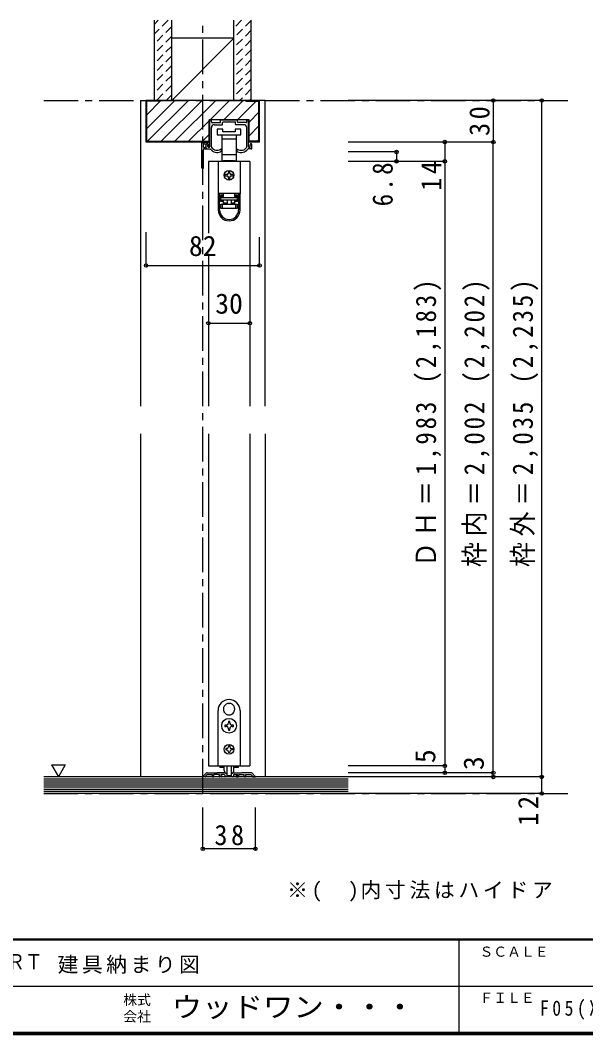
# Model space of a CAD drawing. Units: millimetres at full size, sheet at 1:5; details may follow other scales. Extents: x -973 to 977, y -718 to 696.
# Drawn here: x 158 to 567, y -701 to 32 of the extents above; entities that cross this region are included whole.
import ezdxf
from ezdxf.enums import TextEntityAlignment as Align

# ---------------------------------------------------------------- set-up
doc = ezdxf.new("R2010")
doc.units = ezdxf.units.MM
doc.header["$LTSCALE"] = 5
doc.header["$PDMODE"] = 32
doc.header["$PDSIZE"] = 2.5
doc.linetypes.add('CHAIN1', pattern=[8, 5, -1, 1, -1])
doc.linetypes.add('DASHED1', pattern=[1.8, 1.2, -0.6])
for name, color, linetype in [('0-1_通り芯', 4, 'CHAIN1'), ('0-2_柱', 3, 'Continuous'), ('0-3_仕上げ', 2, 'Continuous'), ('0-4_枠', 3, 'Continuous'), ('0-6_扉', 6, 'Continuous'), ('0-7_金物', 7, 'Continuous'), ('0-A_文字', 7, 'Continuous'), ('0-B_寸法', 7, 'Continuous'), ('0-C_ハッチ', 4, 'DASHED1'), ('F-0_補助線', 7, 'Continuous'), ('F-1_枠', 6, 'Continuous'), ('F-A_文字', 7, 'Continuous')]:
    doc.layers.add(name, color=color, linetype=linetype)
doc.styles.add('HGP明朝B', font='')
doc.styles.add('ＭＳ ゴシック', font='')
doc.styles.get('HGP明朝B').set_extended_font_data('HGP明朝B')
doc.styles.get('ＭＳ ゴシック').set_extended_font_data('MS Gothic')

msp = doc.modelspace()

# ---------------------------------------------------------------- linework, layer by layer
at = {"layer": '0-1_通り芯'}
for p, q in [((289.986, -526.5), (289.986, 32.5)), ((174.986, -25.5), (553.986, -25.5)), ((174.986, -526.5), (553.986, -526.5))]:
    msp.add_line(p, q, dxfattribs=at)
at = {"layer": '0-2_柱', "color": 7}
msp.add_line((312.486, 19.5), (267.486, -25.5), dxfattribs=at)
at = {"layer": '0-2_柱'}
for p, q in [((312.486, 19.5), (267.486, 19.5)), ((312.486, -25.5), (267.486, -25.5))]:
    msp.add_line(p, q, dxfattribs=at)
at = {"layer": '0-3_仕上げ'}
for p, q in [((254.986, -25.5), (254.986, 32.5)), ((267.486, -25.5), (267.486, 32.5)), ((312.486, -25.5), (312.486, 32.5)), ((324.986, -25.5), (324.986, 32.5)), ((394.986, -514.5), (174.986, -514.5)), ((394.986, -526.5), (174.986, -526.5))]:
    msp.add_line(p, q, dxfattribs=at)
at = {"layer": '0-3_仕上げ', "color": 7}
for p, q in [((394.986, -516), (174.986, -516)), ((394.986, -517.5), (174.986, -517.5)), ((394.986, -519), (174.986, -519)), ((394.986, -520.5), (174.986, -520.5)), ((394.986, -522), (174.986, -522)), ((394.986, -523.5), (174.986, -523.5)), ((394.986, -525), (174.986, -525))]:
    msp.add_line(p, q, dxfattribs=at)
at = {"layer": '0-4_枠', "color": 4}
for p, q in [((244.986, -25.5), (244.986, -246.5)), ((244.986, -25.5), (248.986, -25.5)), ((244.986, -266.5), (244.986, -514.5)), ((334.986, -266.5), (334.986, -514.5))]:
    msp.add_line(p, q, dxfattribs=at)
at = {"layer": '0-4_枠'}
for p, q in [((330.986, -25.5), (248.986, -25.5)), ((248.986, -55.5), (248.986, -25.5)), ((258.986, -26), (249.486, -26)), ((249.486, -55), (249.486, -26)), ((258.986, -26), (258.986, -25.5)), ((320.986, -26), (320.986, -25.5)), ((320.986, -26), (330.486, -26)), ((330.486, -55), (330.486, -26)), ((330.986, -55.5), (330.986, -25.5)), ((294.586, -55.5), (294.586, -39.5)), ((294.586, -55.5), (248.986, -55.5)), ((249.486, -55), (294.586, -55)), ((330.486, -55), (323.386, -55)), ((330.986, -55.5), (323.386, -55.5))]:
    msp.add_line(p, q, dxfattribs=at)
at = {"layer": '0-4_枠', "color": 4}
msp.add_lwpolyline([(334.986, -246.5), (334.986, -25.5), (330.986, -25.5)], dxfattribs=at)
at = {"layer": '0-4_枠'}
msp.add_lwpolyline([(323.386, -55.5), (323.386, -39.5), (294.586, -39.5)], dxfattribs=at)
at = {"layer": '0-6_扉'}
for p, q in [((323.986, -69.5), (323.986, -246.5)), ((293.986, -136.405), (293.986, -246.5)), ((293.986, -266.5), (293.986, -506.5)), ((323.986, -266.5), (323.986, -506.5)), ((293.986, -506.5), (323.986, -506.5))]:
    msp.add_line(p, q, dxfattribs=at)
msp.add_lwpolyline([(323.986, -69.5), (293.986, -69.5), (293.986, -121.476)], dxfattribs=at)
at = {"layer": '0-7_金物'}
for p, q in [((294.986, -58.8), (294.986, -40)), ((295.486, -39.5), (295.686, -39.5)), ((296.186, -41), (296.186, -40)), ((296.686, -41.5), (302.336, -41.5)), ((298.186, -43), (304.036, -43)), ((302.836, -41), (302.836, -40)), ((303.336, -39.5), (314.636, -39.5)), ((304.336, -42.7), (304.336, -41.3)), ((304.636, -41), (308.686, -41)), ((308.686, -41), (308.986, -40.7)), ((308.986, -40.7), (309.286, -41)), ((309.286, -41), (313.336, -41)), ((313.636, -42.7), (313.636, -41.3)), ((319.786, -43), (313.936, -43)), ((315.136, -41), (315.136, -40)), ((321.286, -41.5), (315.636, -41.5)), ((321.786, -41), (321.786, -40)), ((322.486, -39.5), (322.286, -39.5)), ((322.986, -58.8), (322.986, -40)), ((296.186, -59.123), (296.186, -45)), ((317.486, -46.2), (313.486, -46.2)), ((314.236, -53.2), (314.236, -50.2)), ((321.786, -59.123), (321.786, -45)), ((289.386, -74.2), (289.386, -56.2)), ((289.886, -55.7), (294.486, -55.7)), ((290.386, -59.2), (290.386, -57.2)), ((290.886, -56.7), (293.486, -56.7)), ((292.486, -60.2), (292.486, -57.3)), ((293.686, -58.8), (293.686, -57.7)), ((293.986, -57.2), (293.986, -58.3)), ((303.736, -53.2), (308.986, -53.2)), ((308.986, -53.2), (314.236, -53.2)), ((314.236, -64.8), (314.236, -53.2)), ((324.286, -58.8), (324.286, -57.7)), ((325.486, -60), (325.486, -57.3)), ((290.386, -74.2), (290.386, -60.8)), ((290.686, -59.5), (291.486, -59.5)), ((290.686, -60.5), (292.186, -60.5)), ((292.986, -60.5), (295.285, -60.5)), ((294.486, -59.3), (294.186, -59.3)), ((303.486, -61.583), (303.486, -61)), ((308.986, -64.8), (303.736, -64.8)), ((303.736, -64.8), (303.736, -69.2)), ((314.236, -64.8), (308.986, -64.8)), ((314.236, -69.2), (314.236, -64.8)), ((314.486, -61.583), (314.486, -61)), ((324.986, -60.5), (322.687, -60.5)), ((323.486, -59.3), (323.786, -59.3)), ((316.886, -69.5), (301.086, -69.5)), ((301.086, -69.5), (301.086, -92.8)), ((303.736, -69.2), (304.986, -69.2)), ((304.986, -69.2), (304.986, -69.5)), ((312.986, -69.2), (304.986, -69.2)), ((312.986, -69.2), (314.236, -69.2)), ((312.986, -69.5), (312.986, -69.2)), ((316.886, -69.5), (316.886, -92.8)), ((307.486, -79), (306.486, -79)), ((306.486, -80), (307.486, -80)), ((308.486, -77), (308.486, -78)), ((309.486, -78), (309.486, -77)), ((311.486, -79), (310.486, -79)), ((310.486, -80), (311.486, -80)), ((308.486, -81), (308.486, -82)), ((309.486, -82), (309.486, -81)), ((316.886, -92.8), (301.086, -92.8)), ((301.086, -92.8), (301.086, -92.9)), ((302.086, -92.9), (301.086, -92.9)), ((301.086, -92.9), (301.086, -104.6)), ((304.786, -92.9), (302.086, -92.9)), ((302.086, -104.6), (302.086, -92.9)), ((302.886, -93.9), (302.886, -98.6)), ((302.886, -93.9), (304.786, -93.9)), ((303.086, -95), (303.086, -95.5)), ((304.986, -95), (303.086, -95)), ((304.086, -92.9), (304.086, -92.8)), ((304.786, -92.9), (304.786, -93.9)), ((304.986, -95), (304.986, -92.8)), ((312.986, -92.8), (312.986, -95)), ((314.886, -95), (312.986, -95)), ((315.886, -92.9), (313.186, -92.9)), ((313.186, -93.9), (313.186, -92.9)), ((313.186, -94.9), (313.186, -93.9)), ((313.186, -93.9), (315.086, -93.9)), ((315.086, -94.9), (313.186, -94.9)), ((313.886, -92.8), (313.886, -92.9)), ((314.886, -95.5), (314.886, -95)), ((315.086, -98.6), (315.086, -93.9)), ((315.886, -92.9), (315.886, -104.6)), ((316.886, -92.9), (315.886, -92.9)), ((316.886, -92.8), (316.886, -92.9)), ((316.886, -104.6), (316.886, -92.9)), ((302.886, -97.6), (304.786, -97.6)), ((304.786, -98.6), (302.886, -98.6)), ((303.086, -95.5), (314.886, -95.5)), ((303.086, -97.5), (303.086, -95.5)), ((314.886, -97.5), (303.086, -97.5)), ((303.086, -100.5), (304.086, -100.5)), ((304.086, -100.5), (313.886, -100.5)), ((304.086, -100.5), (304.086, -103.5)), ((304.786, -97.6), (304.786, -98.6)), ((304.786, -98.6), (304.786, -100.5)), ((304.986, -99.5), (304.986, -97.5)), ((307.486, -97.5), (307.486, -100.5)), ((310.486, -97.5), (310.486, -100.5)), ((310.486, -99.5), (312.986, -99.5)), ((315.086, -98.6), (313.186, -98.6)), ((313.186, -100.5), (313.186, -98.6)), ((313.886, -100.5), (314.886, -100.5)), ((314.886, -95.5), (314.886, -97.5)), ((314.886, -100.5), (314.886, -103.5)), ((313.886, -103.5), (304.086, -103.5)), ((308.887, -461.351), (308.986, -461.45)), ((309.085, -461.351), (308.986, -461.45)), ((300.986, -506.5), (300.986, -466.5)), ((305.344, -467.489), (305.479, -467.525)), ((305.443, -467.66), (305.479, -467.525)), ((312.629, -467.489), (312.494, -467.525)), ((312.53, -467.66), (312.494, -467.525)), ((316.986, -466.5), (316.986, -506.5)), ((309.486, -475.3), (309.486, -474.35)), ((305.836, -477), (305.836, -478)), ((306.786, -477), (305.836, -477)), ((305.836, -478), (306.786, -478)), ((308.486, -479.7), (308.486, -480.65)), ((308.486, -480.65), (309.486, -480.65)), ((309.486, -480.65), (309.486, -479.7)), ((306.586, -494), (306.586, -495)), ((307.186, -494), (306.586, -494)), ((306.586, -495), (307.186, -495)), ((308.486, -492.1), (308.486, -492.7)), ((308.486, -492.1), (309.486, -492.1)), ((308.486, -496.3), (308.486, -496.9)), ((309.486, -496.9), (308.486, -496.9)), ((309.486, -492.1), (309.486, -492.7)), ((309.486, -496.3), (309.486, -496.9)), ((310.786, -494), (311.386, -494)), ((311.386, -495), (310.786, -495)), ((311.386, -494), (311.386, -495)), ((300.986, -506.5), (316.986, -506.5)), ((302.386, -506.5), (302.386, -507.7)), ((305.519, -507.7), (302.386, -507.7)), ((305.486, -509.921), (305.486, -506.5)), ((307.486, -513.121), (307.486, -506.5)), ((310.486, -506.5), (310.486, -513.121)), ((315.586, -507.7), (312.454, -507.7)), ((312.486, -509.921), (312.486, -506.5)), ((315.586, -506.5), (315.586, -507.7)), ((307.786, -513.421), (310.186, -513.421))]:
    msp.add_line(p, q, dxfattribs=at)
at = {"layer": '0-7_金物', "color": 3}
for p, q in [((292.411, -511.793), (290.045, -514.159)), ((291.986, -513.914), (293.201, -512.7)), ((293.118, -511.5), (299.686, -511.5)), ((293.201, -512.7), (296.986, -512.7)), ((296.986, -514.2), (296.986, -512.7)), ((297.986, -514.2), (297.986, -512.7)), ((305.758, -511.5), (300.286, -511.5)), ((305.386, -512.7), (302.986, -512.7)), ((302.986, -512.7), (302.986, -513.7)), ((305.886, -513.2), (305.886, -514.2)), ((305.911, -511.524), (307.04, -511.888)), ((307.386, -512.364), (307.386, -513.4)), ((310.586, -512.364), (310.586, -513.4)), ((312.061, -511.524), (310.933, -511.888)), ((312.086, -513.2), (312.086, -514.2)), ((312.215, -511.5), (317.686, -511.5)), ((312.586, -512.7), (314.986, -512.7)), ((314.986, -512.7), (314.986, -513.7)), ((315.986, -514.2), (315.986, -512.7)), ((315.986, -512.7), (319.986, -512.7)), ((324.855, -511.5), (318.286, -511.5)), ((319.986, -514.2), (319.986, -512.7)), ((320.986, -512.7), (324.772, -512.7)), ((320.986, -514.2), (320.986, -512.7)), ((325.986, -513.914), (324.772, -512.7)), ((325.562, -511.793), (327.928, -514.159)), ((291.786, -514.5), (290.186, -514.5)), ((291.986, -514.3), (291.986, -513.914)), ((297.286, -514.5), (297.686, -514.5)), ((303.586, -514.5), (302.286, -514.5)), ((303.586, -513.7), (302.986, -513.7)), ((311.786, -514.5), (306.186, -514.5)), ((307.686, -513.7), (310.286, -513.7)), ((314.386, -513.7), (314.986, -513.7)), ((314.386, -514.5), (315.686, -514.5)), ((320.686, -514.5), (320.286, -514.5)), ((325.986, -514.3), (325.986, -513.914)), ((326.186, -514.5), (327.786, -514.5))]:
    msp.add_line(p, q, dxfattribs=at)
at = {"layer": '0-7_金物'}
for points in [[(300.486, -50.2), (308.986, -50.2), (317.486, -50.2), (317.486, -46.2)], [(313.486, -46.2), (313.486, -48.2), (304.486, -48.2), (304.486, -46.2), (300.486, -46.2), (300.486, -50.2)], [(303.736, -50.2), (303.736, -53.2), (303.736, -64.8)], [(304.786, -93.9), (304.786, -94.9), (302.886, -94.9)], [(304.086, -103.5), (303.086, -103.5), (303.086, -100.5)], [(304.986, -100.5), (304.986, -99.5), (307.486, -99.5)], [(312.986, -97.5), (312.986, -99.5), (312.986, -100.5)], [(313.186, -98.6), (313.186, -97.6), (315.086, -97.6)], [(314.886, -103.5), (313.886, -103.5), (313.886, -100.5)], [(309.486, -474.35), (308.486, -474.35), (308.486, -475.3)], [(311.186, -478), (312.136, -478), (312.136, -477), (311.186, -477)]]:
    msp.add_lwpolyline(points, dxfattribs=at)
at = {"layer": '0-7_金物', "color": 3}
for points in [[(301.986, -514.2), (301.986, -512.7), (297.986, -512.7)], [(299.686, -511.5), (299.986, -511.8), (300.286, -511.5)], [(318.286, -511.5), (317.986, -511.8), (317.686, -511.5)]]:
    msp.add_lwpolyline(points, dxfattribs=at)
at = {"layer": '0-7_金物'}
for centre, radius in [((308.986, -79.5), 3.5), ((308.986, -477.5), 5.35), ((308.986, -494.5), 3.5)]:
    msp.add_circle(centre, radius, dxfattribs=at)
for centre, radius, start, end in [((295.486, -40), 0.5, 90, 180), ((295.686, -40), 0.5, 0, 90), ((296.686, -41), 0.5, 180, 270), ((298.186, -45), 2, 90, 180), ((302.336, -41), 0.5, 270, 0), ((303.336, -40), 0.5, 90, 180), ((304.036, -42.7), 0.3, 270, 0), ((304.636, -41.3), 0.3, 90, 180), ((313.336, -41.3), 0.3, 0, 90), ((313.936, -42.7), 0.3, 180, 270), ((314.636, -40), 0.5, 0, 90), ((315.636, -41), 0.5, 180, 270), ((319.786, -45), 2, 0, 90), ((321.286, -41), 0.5, 270, 0), ((322.286, -40), 0.5, 90, 180), ((322.486, -40), 0.5, 0, 90), ((289.886, -56.2), 0.5, 90, 180), ((290.886, -57.2), 0.5, 90, 180), ((293.086, -57.3), 0.6, 0, 180), ((293.486, -57.2), 0.5, 0, 90), ((293.686, -57.5), 0.2, 270, 90), ((293.986, -58.5), 0.2, 90, 270), ((294.486, -56.2), 0.5, 0, 90), ((324.286, -57.5), 0.2, 90, 270), ((324.886, -57.3), 0.6, 0, 180), ((290.686, -59.2), 0.3, 180, 270), ((290.686, -60.8), 0.3, 90, 180), ((291.986, -59.5), 0.5, 0, 180), ((292.186, -60.2), 0.3, 270, 0), ((292.986, -60), 0.5, 180, 270.00019), ((294.186, -58.8), 0.5, 180, 270), ((294.486, -58.7), 0.5, 180, 0), ((294.486, -58.8), 0.5, 270, 0), ((296.986, -59.448), 2, 211.73927, 220.92587), ((300.386, -56.5), 6.5, 220.92587, 292.44644), ((296.486, -59.123), 0.3, 180, 213.92311), ((300.386, -56.5), 5, 213.92311, 301.89079), ((302.486, -61.583), 1, 292.44644, 0), ((303.186, -61), 0.3, 0, 121.89079), ((314.786, -61), 0.3, 58.10921, 180), ((315.486, -61.583), 1, 180, 247.55356), ((317.586, -56.5), 5, 238.10921, 326.07689), ((317.586, -56.5), 6.5, 247.55356, 319.07413), ((321.486, -59.123), 0.3, 326.07689, 0), ((320.986, -59.448), 2, 319.07413, 328.26073), ((323.486, -58.8), 0.5, 180, 270), ((323.786, -58.8), 0.5, 270, 0), ((324.986, -60), 0.5, 269.99981, 0), ((289.886, -74.2), 0.5, 180, 0), ((306.486, -79.5), 0.5, 90, 180), ((306.486, -79.5), 0.5, 180, 270), ((307.486, -78), 1, 270, 0), ((307.486, -81), 1, 0, 90), ((308.986, -77), 0.5, 90, 180), ((308.986, -77), 0.5, 0, 90), ((310.486, -78), 1, 180, 270), ((310.486, -81), 1, 90, 180), ((311.486, -79.5), 0.5, 0, 90), ((311.486, -79.5), 0.5, 270, 0), ((308.986, -82), 0.5, 180, 270), ((308.986, -82), 0.5, 270, 0), ((308.986, -104.6), 7.9, 180, 0), ((308.986, -104.6), 6.9, 180, 0), ((308.986, -466.5), 8, 0, 180), ((308.986, -465.5), 4.15, 91.3645, 208.6355), ((308.986, -465.5), 4.15, 331.3645, 88.6355), ((308.986, -465.5), 4.15, 211.3645, 328.6355), ((306.786, -475.3), 1.7, 270, 0), ((311.186, -475.3), 1.7, 180, 270), ((306.786, -479.7), 1.7, 0, 90), ((311.186, -479.7), 1.7, 90, 180), ((307.186, -492.7), 1.3, 270, 0), ((307.186, -496.3), 1.3, 0, 90), ((310.786, -492.7), 1.3, 180, 270), ((310.786, -496.3), 1.3, 90, 180), ((307.486, -509.921), 2, 180, 264.78409), ((307.286, -512.112), 0.2, 0, 84.78409), ((307.786, -513.121), 0.3, 180, 270), ((310.186, -513.121), 0.3, 270, 0), ((310.686, -512.112), 0.2, 95.21591, 180), ((310.486, -509.921), 2, 275.21591, 0)]:
    msp.add_arc(centre, radius, start, end, dxfattribs=at)
at = {"layer": '0-7_金物', "color": 3}
for centre, radius, start, end in [((293.118, -512.5), 1, 90, 135), ((305.386, -513.2), 0.5, 0, 90), ((305.758, -512), 0.5, 72.1213, 90), ((306.886, -512.364), 0.5, 0, 72.1213), ((311.086, -512.364), 0.5, 107.8787, 180), ((312.215, -512), 0.5, 90, 107.8787), ((312.586, -513.2), 0.5, 90, 180), ((324.855, -512.5), 1, 45, 90), ((290.186, -514.3), 0.2, 135, 270), ((291.786, -514.3), 0.2, 270, 0), ((297.286, -514.2), 0.3, 180, 270), ((297.686, -514.2), 0.3, 270, 0), ((302.286, -514.2), 0.3, 180, 270), ((303.586, -514.1), 0.4, 0, 90), ((303.586, -514.1), 0.4, 270, 0), ((306.186, -514.2), 0.3, 180, 270), ((307.686, -513.4), 0.3, 180, 270), ((310.286, -513.4), 0.3, 270, 0), ((311.786, -514.2), 0.3, 270, 0), ((314.386, -514.1), 0.4, 90, 180), ((314.386, -514.1), 0.4, 180, 270), ((315.686, -514.2), 0.3, 270, 0), ((320.286, -514.2), 0.3, 180, 270), ((320.686, -514.2), 0.3, 270, 0), ((326.186, -514.3), 0.2, 180, 270), ((327.786, -514.3), 0.2, 270, 45)]:
    msp.add_arc(centre, radius, start, end, dxfattribs=at)
at = {"layer": '0-A_文字'}
for p, q in [((180.551, -505.686), (190.551, -505.686)), ((180.551, -505.686), (185.551, -514.347)), ((190.551, -505.686), (185.551, -514.347))]:
    msp.add_line(p, q, dxfattribs=at)
at = {"layer": '0-B_寸法', "color": 4}
for p, q in [((534.986, -25.5), (394.986, -25.5)), ((499.986, -25.5), (499.986, -55.5)), ((534.986, -514.5), (534.986, -25.5)), ((499.986, -55.5), (394.986, -55.5)), ((464.986, -55.5), (464.986, -69.5)), ((499.986, -511.5), (499.986, -55.5)), ((429.986, -62.7), (394.986, -62.7)), ((429.986, -62.7), (429.986, -69.5)), ((464.986, -69.5), (394.986, -69.5)), ((464.986, -69.5), (464.986, -506.5)), ((248.986, -144.804), (248.986, -120.746)), ((330.986, -144.804), (330.986, -124.246)), ((248.986, -144.804), (330.986, -144.804)), ((293.986, -186.5), (323.986, -186.5)), ((464.986, -506.5), (394.986, -506.5)), ((499.986, -511.5), (394.986, -511.5)), ((464.986, -506.5), (464.986, -511.5)), ((499.986, -514.5), (499.986, -511.5)), ((534.986, -514.5), (394.986, -514.5)), ((534.986, -526.5), (534.986, -514.5)), ((534.986, -526.5), (394.986, -526.5)), ((289.986, -566.5), (289.986, -536.5)), ((327.986, -566.5), (327.986, -536.5)), ((327.986, -566.5), (289.986, -566.5))]:
    msp.add_line(p, q, dxfattribs=at)
at = {"layer": '0-B_寸法'}
for p in [(499.986, -25.5), (534.986, -25.5), (464.986, -55.5), (499.986, -55.5), (429.986, -62.7), (429.986, -69.5), (464.986, -69.5), (248.986, -144.804), (330.986, -144.804), (293.986, -186.5), (323.986, -186.5), (464.986, -506.5), (464.986, -511.5), (499.986, -511.5), (499.986, -514.5), (534.986, -514.5), (534.986, -526.5), (289.986, -566.5), (327.986, -566.5)]:
    msp.add_point(p, dxfattribs=at)
at = {"layer": '0-C_ハッチ'}
for p, q in [((264.883, 32.5), (254.986, 22.603)), ((257.812, 32.5), (254.986, 29.674)), ((325.091, 32.5), (312.486, 19.895)), ((318.02, 32.5), (312.486, 26.966)), ((267.486, 28.032), (254.986, 15.532)), ((324.986, 25.324), (312.486, 12.824)), ((267.486, 20.961), (254.986, 8.461)), ((324.986, 18.253), (312.486, 5.753)), ((267.486, 13.89), (254.986, 1.39)), ((324.986, 11.182), (312.486, -1.318)), ((267.486, 6.819), (254.986, -5.681)), ((324.986, 4.111), (312.486, -8.389)), ((267.486, -0.252), (254.986, -12.752)), ((267.486, -7.323), (254.986, -19.823)), ((324.986, -2.96), (312.486, -15.46)), ((267.486, -14.394), (256.38, -25.5)), ((324.986, -10.031), (312.486, -22.531)), ((267.486, -21.465), (263.451, -25.5)), ((324.986, -17.102), (316.589, -25.5)), ((324.986, -24.173), (323.66, -25.5))]:
    msp.add_line(p, q, dxfattribs=at)
at = {"layer": '0-C_ハッチ', "linetype": 'Continuous'}
for p, q in [((249.486, -35.771), (259.757, -25.5)), ((249.486, -45.671), (269.657, -25.5)), ((250.056, -55), (279.556, -25.5)), ((259.956, -55), (289.456, -25.5)), ((269.855, -55), (299.355, -25.5)), ((295.255, -39.5), (309.255, -25.5)), ((305.154, -39.5), (319.154, -25.5)), ((315.054, -39.5), (328.554, -26)), ((323.386, -41.067), (330.486, -33.967)), ((279.755, -55), (294.586, -40.169)), ((323.386, -50.967), (330.486, -43.867)), ((289.654, -55), (294.586, -50.068)), ((330.486, -53.766), (329.252, -55))]:
    msp.add_line(p, q, dxfattribs=at)
at = {"layer": 'F-1_枠'}
for p, q in [((976.653, -631.667), (-973.347, -631.667)), ((976.653, -632.5), (-973.347, -632.5)), ((474.986, -632.5), (474.986, -699.167)), ((1.653, -665.833), (974.986, -665.834)), ((976.653, -699.167), (-973.347, -699.167)), ((976.653, -700), (-973.347, -700)), ((976.653, -700.833), (-973.347, -700.833))]:
    msp.add_line(p, q, dxfattribs=at)

# ---------------------------------------------------------------- texts
at = {"layer": '0-A_文字', "insert": (350.925, -604.63), "char_height": 11, "attachment_point": 7, "style": 'ＭＳ ゴシック'}
msp.add_mtext('\\T1.18;※(\u3000)内寸法はハイドア', dxfattribs=at)
at = {"layer": '0-B_寸法', "style": 'ＭＳ ゴシック'}
for s, p in [('82', (279.986, -142.304)), ('30', (298.986, -184))]:
    msp.add_text(s, height=14.66, dxfattribs=at).set_placement(p, align=Align.BOTTOM_LEFT)
for s, p in [('5', (462.486, -504.5)), ('3', (497.486, -509.5))]:
    msp.add_text(s, height=14.66, rotation=90, dxfattribs=at).set_placement(p, align=Align.BOTTOM_LEFT)
at = {"layer": '0-B_寸法', "char_height": 14.66, "attachment_point": 7, "rotation": 90, "style": 'ＭＳ ゴシック'}
for s, insert in [('\\T1.27;\\W0.95;30', (497.486, -51.125)), ('\\T1.27;\\W0.9;6.8', (427.486, -102)), ('\\T1.27;\\W0.95;14', (462.486, -90.75)), ('\\T1.23;\\W0.9;ＤＨ＝1,983\\~(2,183)', (462.486, -362.75)), ('\\T1.23;\\W0.9;枠内＝2,002\\~(2,202)', (497.486, -362.75)), ('\\T1.23;\\W0.9;枠外＝2,035\\~(2,235)', (532.486, -362.75)), ('\\T1.27;\\W0.95;12', (532.486, -549.75))]:
    msp.add_mtext(s, dxfattribs=dict(at, insert=insert))
at = {"layer": '0-B_寸法', "insert": (298.361, -564), "char_height": 14.66, "attachment_point": 7, "style": 'ＭＳ ゴシック'}
msp.add_mtext('\\T1.27;\\W0.95;38', dxfattribs=at)
at = {"layer": 'F-0_補助線', "style": 'HGP明朝B', "width": 0.85}
msp.add_text('ＳＯＦＴＡＲＴ', height=11, dxfattribs=at).set_placement((84.986, -656.798), align=Align.BOTTOM_LEFT)
at = {"layer": 'F-0_補助線', "insert": (185.035, -656.798), "char_height": 11, "attachment_point": 7, "style": 'ＭＳ ゴシック'}
msp.add_mtext('\\T1.17;建具納まり図', dxfattribs=at)
at = {"layer": 'F-A_文字', "style": 'ＭＳ ゴシック'}
for s, p in [('ＳＣＡＬＥ', (489.986, -646.667)), ('株式', (232.486, -681.5)), ('ＦＩＬＥ', (489.986, -680)), ('会社', (232.486, -693.5))]:
    msp.add_text(s, height=7.331, dxfattribs=at).set_placement(p, align=Align.BOTTOM_LEFT)
at = {"layer": 'F-A_文字', "style": 'ＭＳ ゴシック', "width": 1.1}
msp.add_text('ウッドワン・・・', height=14.66, dxfattribs=at).set_placement((267.486, -692.5), align=Align.BOTTOM_LEFT)
at = {"layer": 'F-A_文字', "insert": (533.736, -690.001), "char_height": 11, "attachment_point": 7, "style": 'ＭＳ ゴシック'}
msp.add_mtext('\\T1.4;\\W0.85;F05(X)-AXXXXe_S01', dxfattribs=at)

doc.saveas('drawing.dxf')
